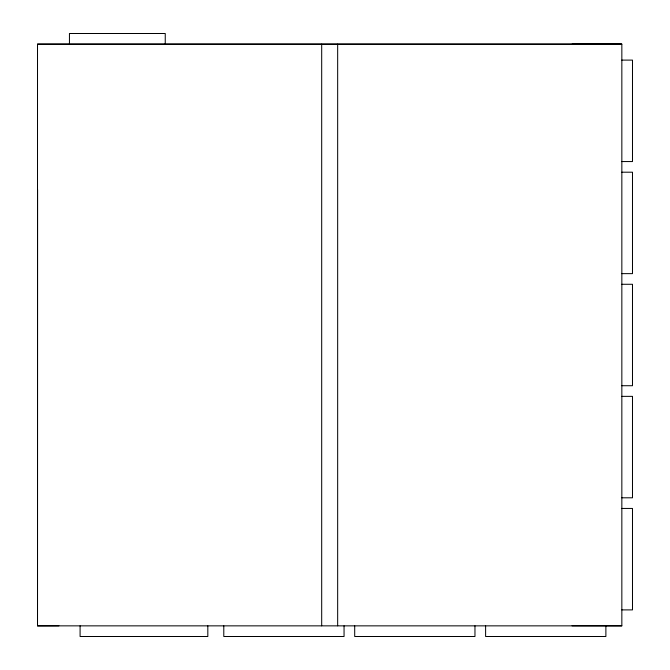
<?xml version="1.0" encoding="UTF-8"?>
<svg xmlns="http://www.w3.org/2000/svg" width="670" height="670" viewBox="0 0 670 670"><rect width="100%" height="100%" fill="white"/><g stroke="black" fill="none" stroke-linecap="round" stroke-linejoin="round"><path stroke-width="1" d="M37.595 189.593L37.512 625.855L621.844 625.855L621.844 44.145L37.512 44.145L37.512 625.855L58.901 625.805M572.046 44.195L621.802 44.17L37.512 44.145M621.844 60.107L632.488 60.107L632.488 161.554L621.844 161.554M621.844 172.198L632.488 172.198L632.488 273.636L621.844 273.636M621.844 284.281L632.488 284.281L632.488 385.719L621.844 385.719M621.844 396.364L632.488 396.364L632.488 497.802L621.844 497.802M621.844 508.446L632.488 508.446L632.488 609.893L621.844 609.893M572.046 625.805L621.802 625.83M605.881 625.855L605.881 636.5L485.608 636.5L485.608 625.855M474.963 625.855L474.963 636.5L354.698 636.5L354.698 625.855M344.053 625.855L344.053 636.5L223.788 636.5L223.788 625.855M337.663 44.187L337.663 625.813M321.692 44.187L321.692 625.822M207.826 625.855L207.826 636.5L80.09 636.5L80.09 625.855M165.247 44.145L165.247 33.5L69.446 33.5L69.446 44.145"/></g></svg>
